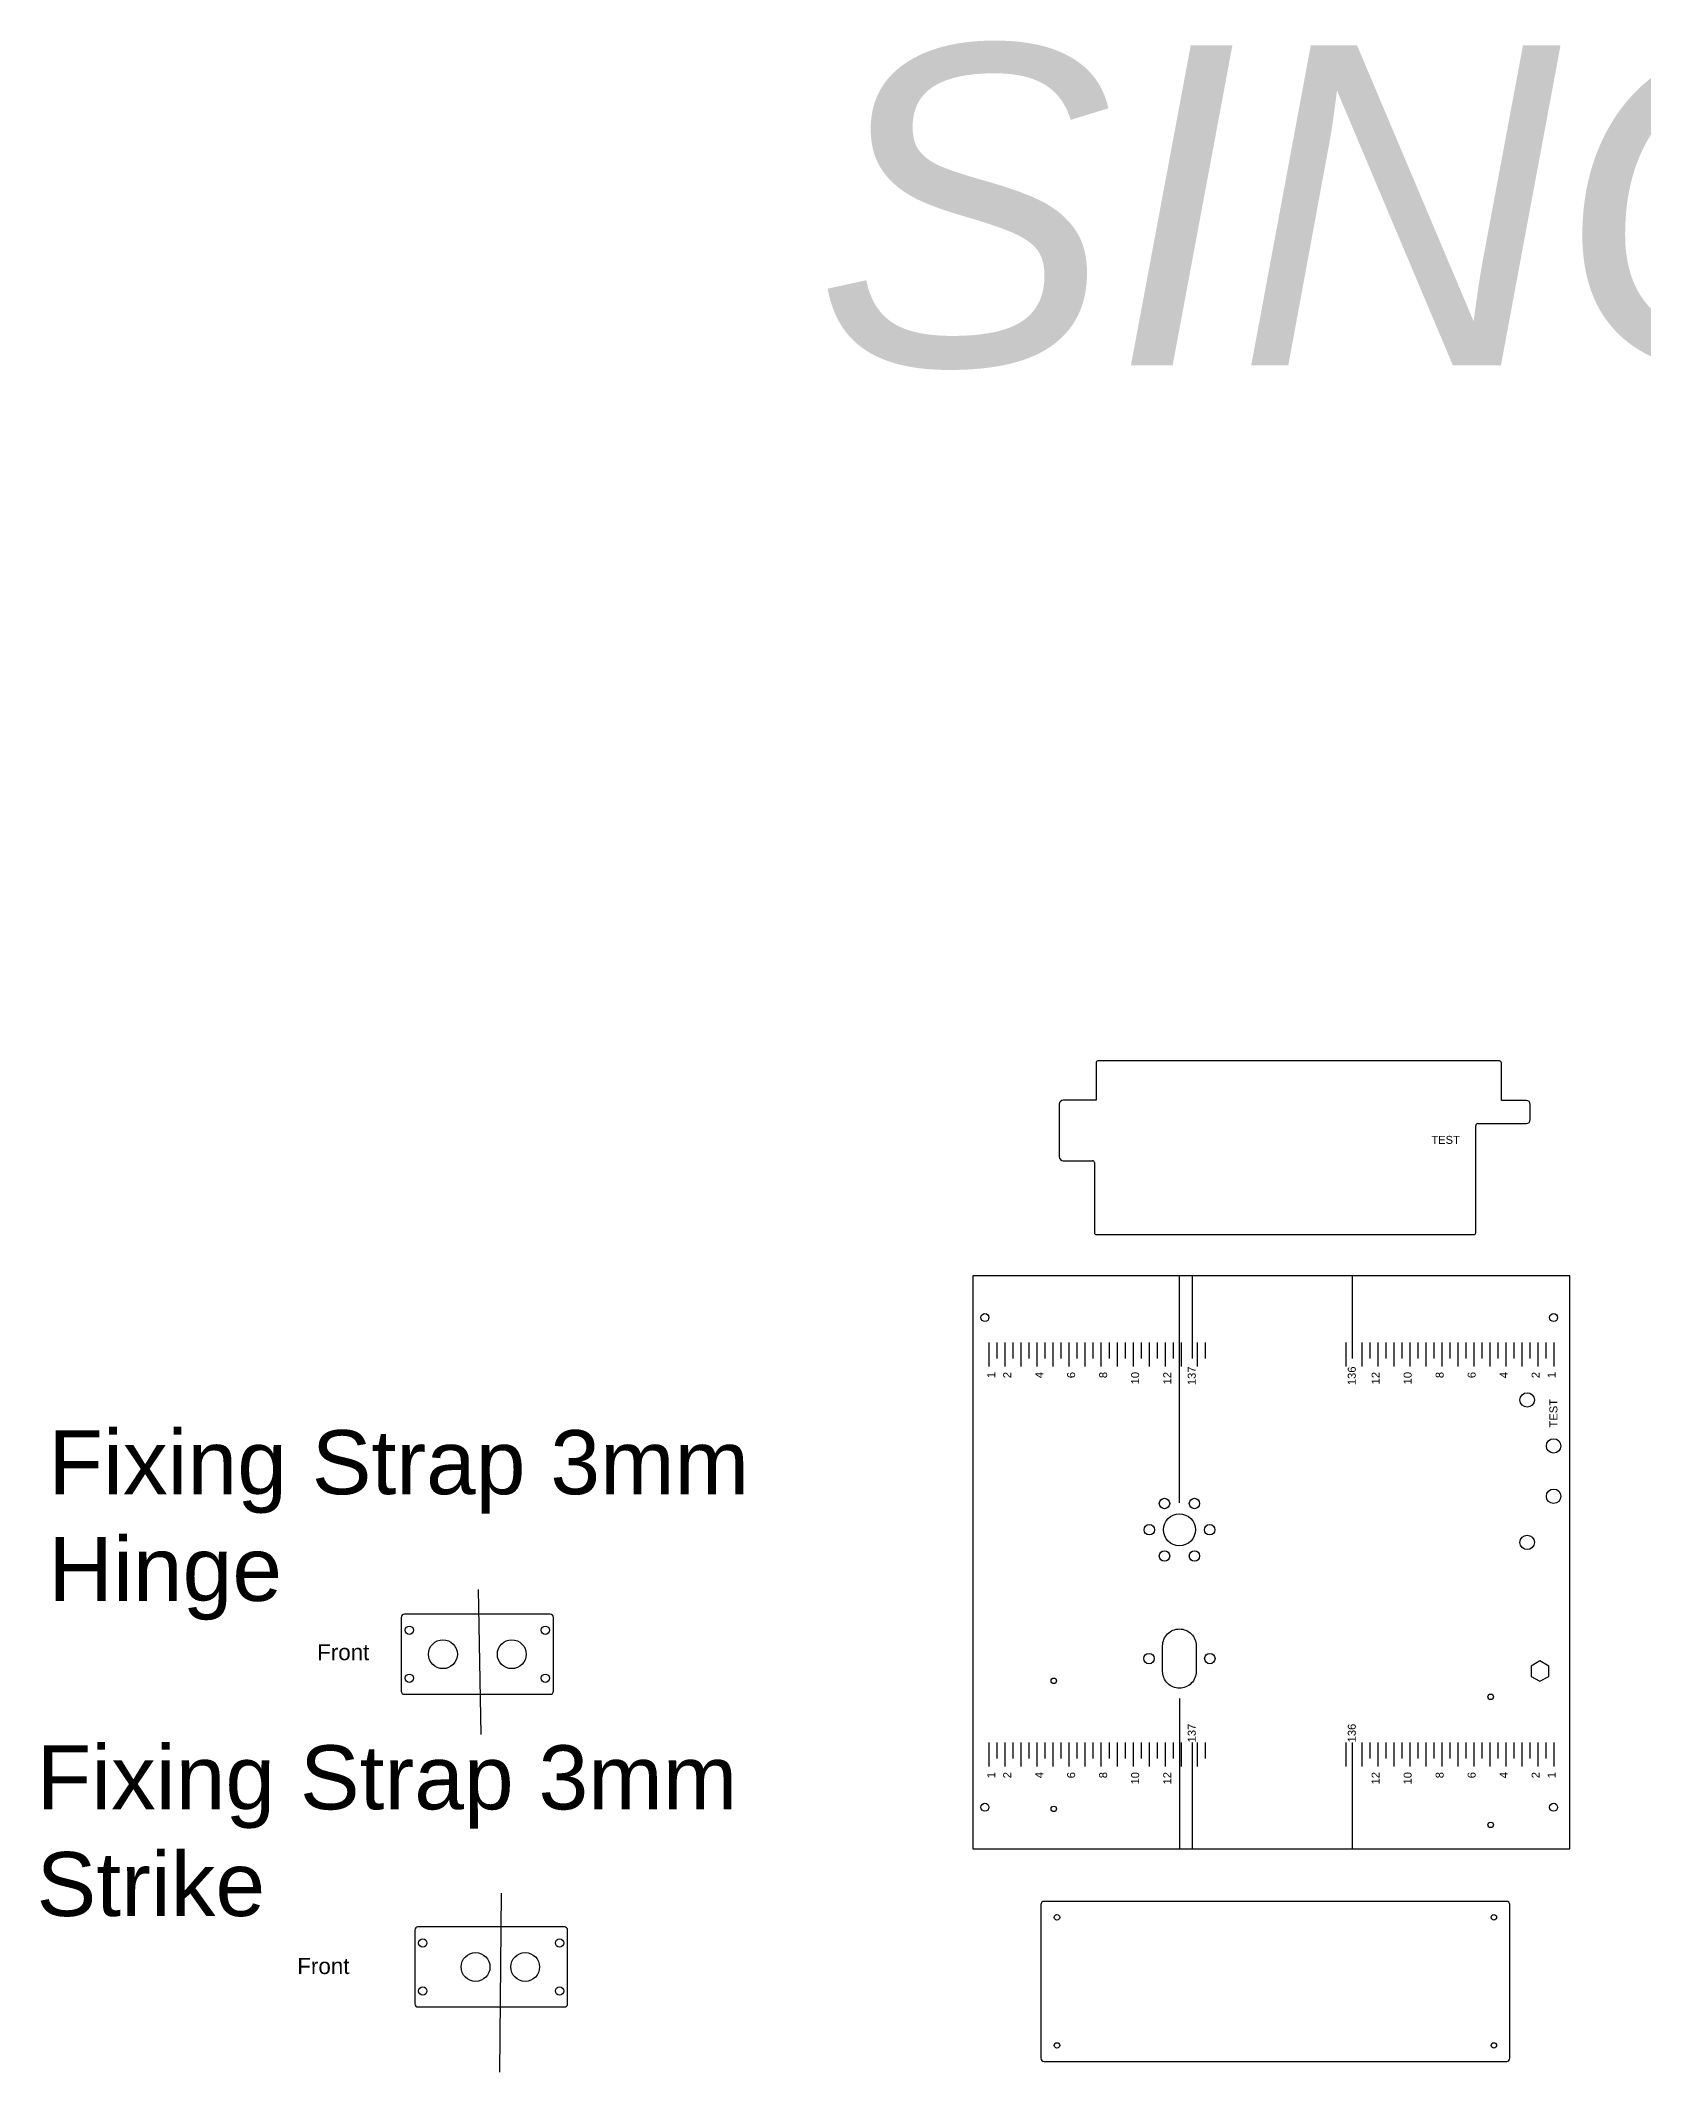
# Model space of a CAD drawing. Header units: millimetres. Extents: x -925 to 3059, y -1469 to 1737.
# Drawn here: x -226 to 775, y -1469 to -199 of the extents above; entities that cross this region are included whole.
import ezdxf

# ---------------------------------------------------------------- set-up
doc = ezdxf.new("R2010")
doc.units = ezdxf.units.MM
doc.styles.get("Standard").update_dxf_attribs({"font": 'arial.ttf'})

msp = doc.modelspace()

# ---------------------------------------------------------------- linework, layer by layer
at = {"color": 3}
for p, q in [((685.3, -836.8), (434.4, -836.8)), ((433.2, -838), (433.2, -861.3)), ((686.5, -861.4), (686.5, -838)), ((433.2, -861.3), (412.7, -861.3)), ((702, -861.4), (686.5, -861.4)), ((410.2, -863.8), (410.2, -896.6)), ((671.7, -875.9), (702, -875.9)), ((704.5, -873.4), (704.5, -863.9)), ((670.5, -944.2), (670.5, -877.1)), ((412.7, -899.1), (431, -899.1)), ((432.2, -900.3), (432.2, -944.1)), ((433.4, -945.3), (669.3, -945.3))]:
    msp.add_line(p, q, dxfattribs=at)
for p, q in [((729.3, -971.1), (356.3, -971.1)), ((356.3, -971.1), (356.3, -1329.1)), ((729.3, -1329.1), (729.3, -971.1)), ((-0.9, -1184.5), (-0.9, -1230.5)), ((92.1, -1182.5), (1.1, -1182.5)), ((94.1, -1230.5), (94.1, -1184.5)), ((1.1, -1232.5), (92.1, -1232.5)), ((356.3, -1329.1), (729.3, -1329.1)), ((7.5, -1379.9), (7.5, -1425.9)), ((101, -1377.9), (9.5, -1377.9)), ((103, -1425.9), (103, -1379.9)), ((9.5, -1427.9), (101, -1427.9))]:
    msp.add_line(p, q)
at = {"color": 7, "true_color": 0xffffff}
for p, q in [((485.3, -1112.8), (485.3, -971.1)), ((485.3, -1235.2), (485.3, -1329.1))]:
    msp.add_line(p, q, dxfattribs=at)
at = {"color": 2}
for p, q in [((493.3, -971.1), (493.3, -1022.7)), ((593.3, -971.1), (593.3, -1022.7)), ((366.3, -1012.7), (366.3, -1027.7)), ((371.3, -1012.7), (371.3, -1022.7)), ((376.3, -1012.7), (376.3, -1027.7)), ((381.3, -1012.7), (381.3, -1022.7)), ((386.3, -1012.7), (386.3, -1027.7)), ((391.3, -1012.7), (391.3, -1022.7)), ((396.3, -1012.7), (396.3, -1027.7)), ((401.3, -1012.7), (401.3, -1022.7)), ((406.3, -1012.7), (406.3, -1027.7)), ((411.3, -1012.7), (411.3, -1022.7)), ((416.3, -1012.7), (416.3, -1027.7)), ((421.3, -1012.7), (421.3, -1022.7)), ((426.3, -1012.7), (426.3, -1027.7)), ((431.3, -1012.7), (431.3, -1022.7)), ((436.3, -1012.7), (436.3, -1027.7)), ((441.3, -1012.7), (441.3, -1022.7)), ((446.3, -1012.7), (446.3, -1027.7)), ((451.3, -1012.7), (451.3, -1022.7)), ((456.3, -1012.7), (456.3, -1027.7)), ((461.3, -1012.7), (461.3, -1022.7)), ((466.3, -1012.7), (466.3, -1027.7)), ((471.3, -1012.7), (471.3, -1022.7)), ((476.3, -1012.7), (476.3, -1027.7)), ((481.3, -1012.7), (481.3, -1022.7)), ((486.3, -1012.7), (486.3, -1027.7)), ((496.3, -1012.7), (496.3, -1027.7)), ((501.3, -1012.7), (501.3, -1022.7)), ((589.3, -1012.7), (589.3, -1027.7)), ((599.3, -1012.7), (599.3, -1027.7)), ((604.3, -1012.7), (604.3, -1022.7)), ((609.3, -1012.7), (609.3, -1027.7)), ((614.3, -1012.7), (614.3, -1022.7)), ((619.3, -1012.7), (619.3, -1027.7)), ((624.3, -1012.7), (624.3, -1022.7)), ((629.3, -1012.7), (629.3, -1027.7)), ((634.3, -1012.7), (634.3, -1022.7)), ((639.3, -1012.7), (639.3, -1027.7)), ((644.3, -1012.7), (644.3, -1022.7)), ((649.3, -1012.7), (649.3, -1027.7)), ((654.3, -1012.7), (654.3, -1022.7)), ((659.3, -1012.7), (659.3, -1027.7)), ((664.3, -1012.7), (664.3, -1022.7)), ((669.3, -1012.7), (669.3, -1027.7)), ((674.3, -1012.7), (674.3, -1022.7)), ((679.3, -1012.7), (679.3, -1027.7)), ((684.3, -1012.7), (684.3, -1022.7)), ((689.3, -1012.7), (689.3, -1027.7)), ((694.3, -1012.7), (694.3, -1022.7)), ((699.3, -1012.7), (699.3, -1027.7)), ((704.3, -1012.7), (704.3, -1022.7)), ((709.3, -1012.7), (709.3, -1027.7)), ((714.3, -1012.7), (714.3, -1022.7)), ((719.3, -1012.7), (719.3, -1027.7)), ((366.3, -1262.7), (366.3, -1277.7)), ((371.3, -1262.7), (371.3, -1272.7)), ((376.3, -1262.7), (376.3, -1277.7)), ((381.3, -1262.7), (381.3, -1272.7)), ((386.3, -1262.7), (386.3, -1277.7)), ((391.3, -1262.7), (391.3, -1272.7)), ((396.3, -1262.7), (396.3, -1277.7)), ((401.3, -1262.7), (401.3, -1272.7)), ((406.3, -1262.7), (406.3, -1277.7)), ((411.3, -1262.7), (411.3, -1272.7)), ((416.3, -1262.7), (416.3, -1277.7)), ((421.3, -1262.7), (421.3, -1272.7)), ((426.3, -1262.7), (426.3, -1277.7)), ((431.3, -1262.7), (431.3, -1272.7)), ((436.3, -1262.7), (436.3, -1277.7)), ((441.3, -1262.7), (441.3, -1272.7)), ((446.3, -1262.7), (446.3, -1277.7)), ((451.3, -1262.7), (451.3, -1272.7)), ((456.3, -1262.7), (456.3, -1277.7)), ((461.3, -1262.7), (461.3, -1272.7)), ((466.3, -1262.7), (466.3, -1277.7)), ((471.3, -1262.7), (471.3, -1272.7)), ((476.3, -1262.7), (476.3, -1277.7)), ((481.3, -1262.7), (481.3, -1272.7)), ((486.3, -1262.7), (486.3, -1277.7)), ((493.3, -1262.7), (493.3, -1329.1)), ((496.3, -1262.7), (496.3, -1277.7)), ((501.3, -1262.7), (501.3, -1272.7)), ((589.3, -1262.7), (589.3, -1277.7)), ((593.3, -1262.7), (593.3, -1329.1)), ((599.3, -1262.7), (599.3, -1277.7)), ((604.3, -1262.7), (604.3, -1272.7)), ((609.3, -1262.7), (609.3, -1277.7)), ((614.3, -1262.7), (614.3, -1272.7)), ((619.3, -1262.7), (619.3, -1277.7)), ((624.3, -1262.7), (624.3, -1272.7)), ((629.3, -1262.7), (629.3, -1277.7)), ((634.3, -1262.7), (634.3, -1272.7)), ((639.3, -1262.7), (639.3, -1277.7)), ((644.3, -1262.7), (644.3, -1272.7)), ((649.3, -1262.7), (649.3, -1277.7)), ((654.3, -1262.7), (654.3, -1272.7)), ((659.3, -1262.7), (659.3, -1277.7)), ((664.3, -1262.7), (664.3, -1272.7)), ((669.3, -1262.7), (669.3, -1277.7)), ((674.3, -1262.7), (674.3, -1272.7)), ((679.3, -1262.7), (679.3, -1277.7)), ((684.3, -1262.7), (684.3, -1272.7)), ((689.3, -1262.7), (689.3, -1277.7)), ((694.3, -1262.7), (694.3, -1272.7)), ((699.3, -1262.7), (699.3, -1277.7)), ((704.3, -1262.7), (704.3, -1272.7)), ((709.3, -1262.7), (709.3, -1277.7)), ((714.3, -1262.7), (714.3, -1272.7)), ((719.3, -1262.7), (719.3, -1277.7))]:
    msp.add_line(p, q, dxfattribs=at)
at = {"color": 116, "true_color": 0x136734}
for points in [[(47.1, -1167.1), (48.8, -1257.6)], [(61.5, -1356.8), (60.4, -1468.7)]]:
    msp.add_lwpolyline(points, dxfattribs=at)
at = {"color": 3}
msp.add_lwpolyline([(474.8, -1218.2), (474.8, -1202.2, -0.414214), (485.3, -1191.7), (485.3, -1191.7, -0.414214), (495.8, -1202.2), (495.8, -1218.2, -0.414214), (485.3, -1228.7), (485.3, -1228.7, -0.414214)], format="xyb", close=True, dxfattribs=at)
msp.add_lwpolyline([(710.6, -1224.4), (716.1, -1221.3), (716.1, -1214.9), (710.6, -1211.7), (705.1, -1214.9), (705.1, -1221.3), (710.6, -1224.4)])
at = {"color": 6}
for points in [[(400.8, -1361.9, 0.414214), (398.8, -1363.9)], [(691.8, -1363.9, 0.414214), (689.8, -1361.9)], [(398.8, -1459.9, 0.414214), (400.8, -1461.9)], [(689.8, -1461.9, 0.414214), (691.8, -1459.9)]]:
    msp.add_lwpolyline(points, format="xyb", dxfattribs=at)
for points in [[(398.8, -1363.9), (398.8, -1459.9)], [(689.8, -1361.9), (400.8, -1361.9)], [(691.8, -1459.9), (691.8, -1363.9)], [(400.8, -1461.9), (689.8, -1461.9)]]:
    msp.add_lwpolyline(points, dxfattribs=at)
for centre, radius in [((363.8, -997.1), 2.5), ((719.1, -997.1), 2.5), ((702.6, -1048.6), 4.5), ((719.1, -1077.3), 4.5), ((719.1, -1108.8), 4.5), ((702.6, -1137.6), 4.5), ((4.1, -1192.5), 2.6), ((89.1, -1192.5), 2.6), ((25.1, -1207.5), 9), ((68.1, -1207.5), 9), ((4.1, -1222.5), 2.6), ((89.1, -1222.5), 2.6), ((406.8, -1224.1), 1.7), ((679.8, -1234.1), 1.7), ((363.8, -1303.1), 2.5), ((406.8, -1304.1), 1.7), ((719.1, -1303.1), 2.5), ((679.8, -1314.1), 1.7), ((12.5, -1387.9), 2.6), ((45.5, -1402.9), 9), ((76.5, -1402.9), 9), ((98, -1387.9), 2.6), ((12.5, -1417.9), 2.6), ((98, -1417.9), 2.6)]:
    msp.add_circle(centre, radius)
at = {"color": 3}
for centre, radius in [((476, -1113.3), 3.25), ((494.7, -1113.3), 3.25), ((466.5, -1129.7), 3.25), ((485.3, -1129.7), 10), ((504.2, -1129.7), 3.25), ((476, -1146.1), 3.25), ((494.7, -1146.1), 3.25), ((466.3, -1210.2), 3.25), ((504.3, -1210.2), 3.25)]:
    msp.add_circle(centre, radius, dxfattribs=at)
at = {"color": 6}
for centre in [(408.8, -1371.9), (408.8, -1371.9), (681.8, -1371.9), (408.8, -1451.9), (408.8, -1451.9), (681.8, -1451.9)]:
    msp.add_circle(centre, 1.7, dxfattribs=at)
at = {"color": 3}
for centre, radius, start, end in [((434.4, -838), 1.2, 90, 180), ((685.3, -838), 1.2, 360, 90), ((412.7, -863.8), 2.5, 90, 180), ((702, -863.9), 2.5, 0, 90), ((671.7, -877.1), 1.2, 90, 180), ((702, -873.4), 2.5, 270, 0), ((412.7, -896.6), 2.5, 180, 270), ((431, -900.3), 1.2, 0, 90), ((433.4, -944.1), 1.2, 180, 270), ((669.3, -944.1), 1.19, 269.5185, 359.5185)]:
    msp.add_arc(centre, radius, start, end, dxfattribs=at)
for centre, start, end in [((1.1, -1184.5), 90, 180), ((92.1, -1184.5), 360, 90), ((1.1, -1230.5), 180, 270), ((92.1, -1230.5), 270, 0), ((9.5, -1379.9), 90, 180), ((101, -1379.9), 0, 90), ((9.5, -1425.9), 180, 270), ((101, -1425.9), 270, 0)]:
    msp.add_arc(centre, 2, start, end)

# ---------------------------------------------------------------- texts
msp.add_text('TEST', height=5, dxfattribs=at).set_placement((642.7, -888.6))
msp.add_text('TEST', height=5, rotation=90).set_placement((721.5, -1065.8))
at = {"color": 6, "insert": (257.6, -202.2), "char_height": 200, "attachment_point": 1}
msp.add_mtext_dynamic_manual_height_columns('{\\fArial|b0|i1|c0|p34;SINGLE} Doors', width=2822.951, gutter_width=12.5, heights=[0], dxfattribs=at)
at = {"color": 2, "char_height": 5, "width": 6.425, "rotation": 90}
for s, insert, attachment_point in [('137', (490.5, -1027.7), 3), ('136', (590.5, -1027.7), 3), ('1', (370.2, -1031.1), 9), ('2', (380.2, -1031.1), 9), ('4', (400.2, -1031.1), 9), ('6', (420.2, -1031.1), 9), ('8', (440.2, -1031.1), 9), ('10', (460.2, -1031.1), 9), ('12', (480.2, -1031.1), 9), ('12', (605.4, -1031.1), 3), ('10', (625.4, -1031.1), 3), ('8', (645.4, -1031.1), 3), ('6', (665.4, -1031.1), 3), ('4', (685.4, -1031.1), 3), ('2', (705.4, -1031.1), 3), ('1', (715.4, -1031.1), 3), ('137', (490.5, -1250.9), 3), ('136', (590.5, -1250.9), 3), ('1', (370.2, -1281.1), 9), ('2', (380.2, -1281.1), 9), ('4', (400.2, -1281.1), 9), ('6', (420.2, -1281.1), 9), ('8', (440.2, -1281.1), 9), ('10', (460.2, -1281.1), 9), ('12', (480.2, -1281.1), 9), ('12', (605.4, -1281.1), 3), ('10', (625.4, -1281.1), 3), ('8', (645.4, -1281.1), 3), ('6', (665.4, -1281.1), 3), ('4', (685.4, -1281.1), 3), ('2', (705.4, -1281.1), 3), ('1', (715.4, -1281.1), 3)]:
    msp.add_mtext(s, dxfattribs=dict(at, insert=insert, attachment_point=attachment_point))
at = {"color": 4, "char_height": 40, "width": 620.893, "attachment_point": 1}
for s, insert in [('Fixing Strap 3mm\\PHinge', (-221.4, -1067.5)), ('Fixing Strap 3mm\\PStrike', (-228.8, -1264.4))]:
    msp.add_mtext(s, dxfattribs=dict(at, insert=insert))
at = {"char_height": 10, "attachment_point": 1}
for insert in [(-53.5, -1201.2), (-65.9, -1397.3)]:
    msp.add_mtext_dynamic_manual_height_columns('Front', width=63.726, gutter_width=12.5, heights=[0], dxfattribs=dict(at, insert=insert))

doc.saveas('drawing.dxf')
